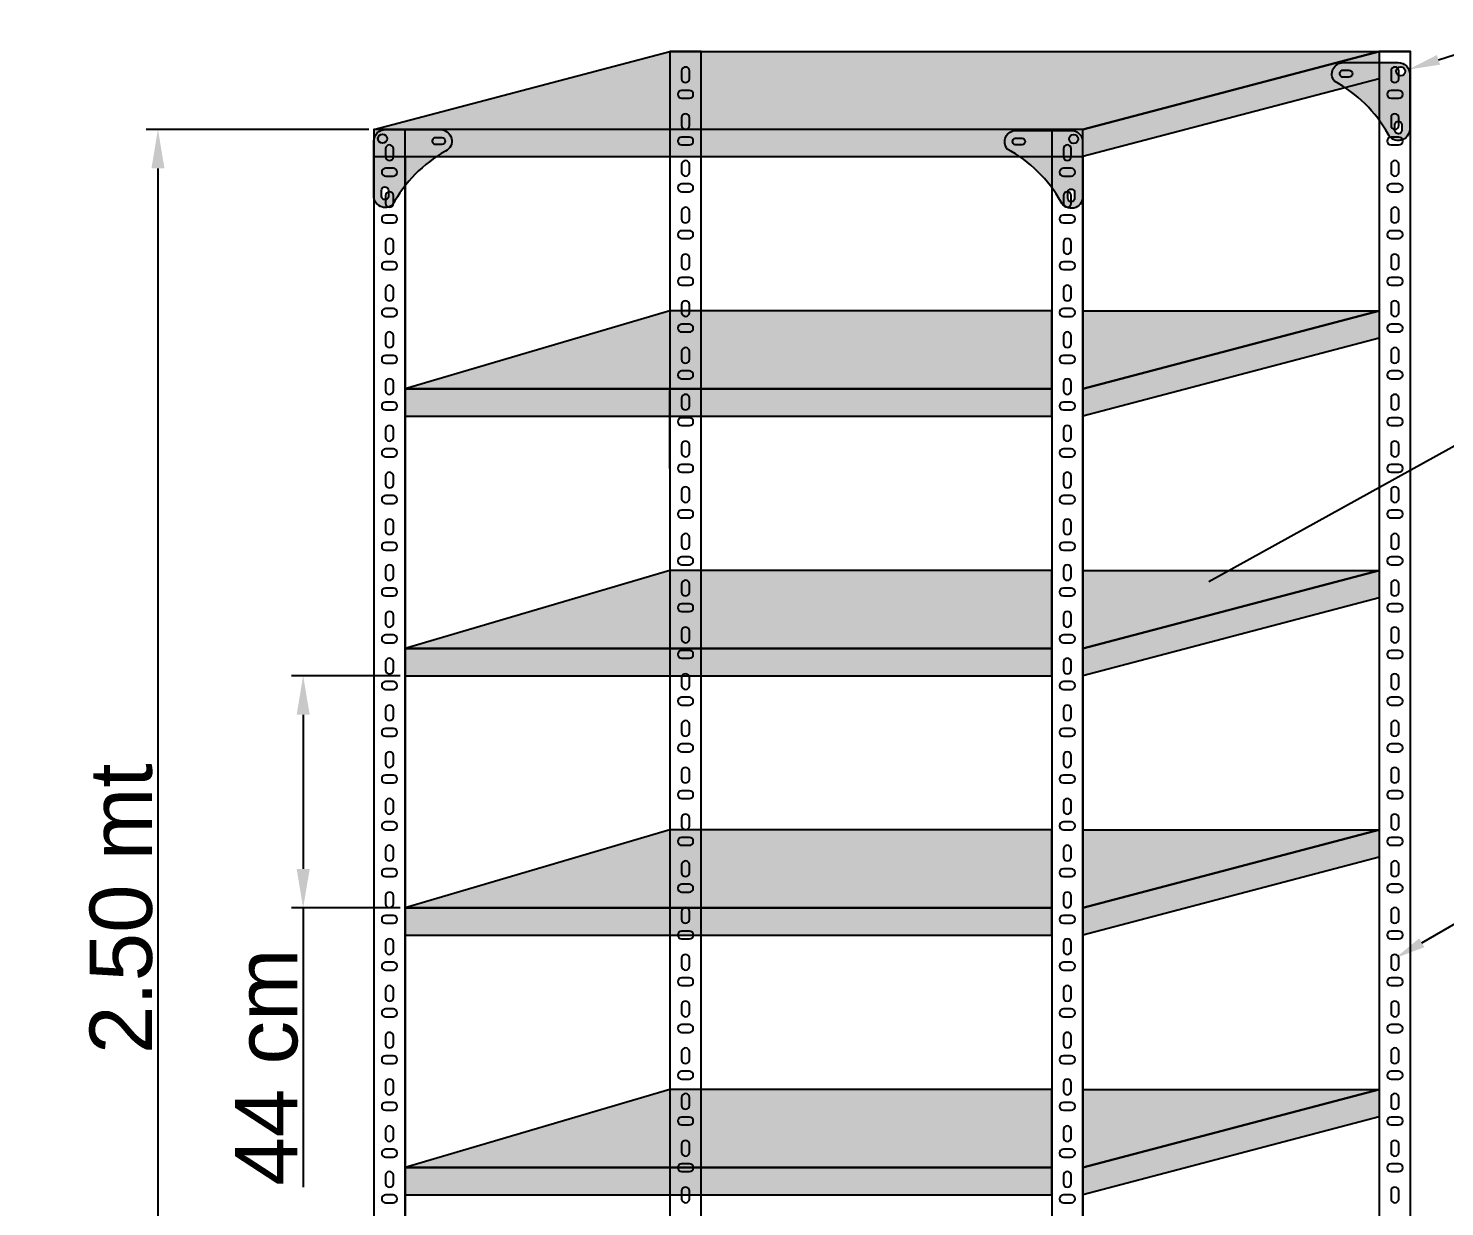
# Model space of a CAD drawing. Header units: millimetres. Extents: x 6614975 to 6624097, y 8742145 to 8746891.
# Drawn here: x 6619198 to 6619379.8, y 8743546.6 to 8743697.8 of the extents above; entities that cross this region are included whole.
import ezdxf
from ezdxf import colors
from ezdxf.entities.mleader import LeaderData, LeaderLine
from ezdxf.math import Vec2, Vec3

# ---------------------------------------------------------------- set-up
doc = ezdxf.new("R2010")
doc.units = ezdxf.units.MM
doc.styles.get("Standard").update_dxf_attribs({"font": 'arial.ttf'})
doc.dimstyles.new('ISO-25', dxfattribs={"dimtxt": 8, "dimasz": 5, "dimexe": 1.5, "dimexo": 0.625, "dimtad": 1, "dimtxsty": 'Standard', "dimcen": 2.5, "dimclrd": 1, "dimclre": 1, "dimclrt": 143, "dimadec": 0, "dimazin": 0, "dimtfac": 1, "dimtmove": 0, "dimatfit": 3, "dimfxl": 1, "dimarcsym": 0})

# ---------------------------------------------------------------- blocks, each defined once
blk = doc.blocks.new('UNION-R')
at = {"true_color": 0x939598}
h = blk.add_hatch(color=252, dxfattribs=at)
h.dxf.hatch_style = 1
h.paths.add_polyline_path([(-8.1, 0.43, 0.631348), (-9.24, -1.96, -0.142591), (-2.34, -8.76, 0.79062), (0.43, -8.11), (0.43, -1.03, 0.414), (-1.04, 0.43)])
h.paths.add_polyline_path([(-1.31, -0.68, -1), (-0.15, -0.68, -1)], flags=16)
h.paths.add_polyline_path([(-7.37, -1.43), (-8.24, -1.43, -0.736995), (-8.24, -0.56), (-7.37, -0.56, -1)], flags=16)
h.paths.add_polyline_path([(-0.6, -7.41), (-0.6, -8.28, -1), (-1.47, -8.28), (-1.47, -7.41, -0.736995)], flags=16)
at = {"true_color": 0xffffff}
h = blk.add_hatch(color=7, dxfattribs=at)
h.dxf.hatch_style = 1
h.paths.add_polyline_path([(-8.1, 0.43, 0.631348), (-9.24, -1.96, -0.142591), (-2.34, -8.76, 0.79062), (0.43, -8.11), (0.43, -1.03, 0.414), (-1.04, 0.43)])
h.paths.add_polyline_path([(-7.37, -1.43), (-8.24, -1.43, -0.736995), (-8.24, -0.56), (-7.37, -0.56, -1)], flags=16)
h.paths.add_polyline_path([(-0.15, -0.68, -1), (-1.31, -0.68, -1)], flags=16)
h.paths.add_polyline_path([(-0.6, -7.41), (-0.6, -8.28, -1), (-1.47, -8.28), (-1.47, -7.41, -0.736995)], flags=16)
for points in [[(0.43, -8.11, -0.79062), (-2.34, -8.76, 0.142591), (-9.24, -1.96, -0.631348), (-8.1, 0.43), (-1.04, 0.43, -0.414214), (0.43, -1.04), (0.43, -8.11)], [(-7.37, -0.56, -1), (-7.37, -1.43), (-8.24, -1.43, -0.736995), (-8.24, -0.56), (-7.37, -0.56)], [(-0.6, -8.28, -1), (-1.47, -8.28), (-1.47, -7.41, -0.736995), (-0.6, -7.41), (-0.6, -8.28)]]:
    blk.add_lwpolyline(points, format="xyb")
blk.add_circle((-0.73, -0.68), 0.581)
blk = doc.blocks.new('*D115')
at = {"color": 1, "lineweight": -2, "transparency": 16777216}
for p, q in [((6619241.74, 8743684.86), (6619213.15, 8743684.86)), ((6619241.74, 8743484.86), (6619213.15, 8743484.86))]:
    blk.add_line(p, q, dxfattribs=at)
at = {"color": 1, "linetype": 'Continuous', "lineweight": -2, "transparency": 16777216}
blk.add_line((6619214.65, 8743679.86), (6619214.65, 8743489.86), dxfattribs=at)
at = {"color": 1, "transparency": 16777216}
for points in [[(6619213.82, 8743679.86), (6619215.49, 8743679.86), (6619214.65, 8743684.86)], [(6619213.82, 8743489.86), (6619215.49, 8743489.86), (6619214.65, 8743484.86)]]:
    blk.add_solid(points, dxfattribs=at)
at = {"layer": 'Defpoints', "color": 0, "transparency": 16777216}
for p in [(6619242.37, 8743684.86), (6619214.65, 8743484.86), (6619242.37, 8743484.86)]:
    blk.add_point(p, dxfattribs=at)
at = {"color": 143, "transparency": 16777216, "insert": (6619209.94, 8743584.86), "char_height": 8, "attachment_point": 5, "rotation": 90}
blk.add_mtext('2.50 mt', dxfattribs=at)
blk = doc.blocks.new('*D116')
at = {"color": 1, "lineweight": -2, "transparency": 16777216}
for p, q in [((6619245.74, 8743614.76), (6619231.79, 8743614.76)), ((6619245.74, 8743584.96), (6619231.79, 8743584.96))]:
    blk.add_line(p, q, dxfattribs=at)
at = {"color": 1, "linetype": 'Continuous', "lineweight": -2, "transparency": 16777216}
for p, q in [((6619233.29, 8743609.76), (6619233.29, 8743589.96)), ((6619233.29, 8743584.96), (6619233.29, 8743549.14))]:
    blk.add_line(p, q, dxfattribs=at)
at = {"color": 1, "transparency": 16777216}
for points in [[(6619232.46, 8743609.76), (6619234.13, 8743609.76), (6619233.29, 8743614.76)], [(6619232.46, 8743589.96), (6619234.13, 8743589.96), (6619233.29, 8743584.96)]]:
    blk.add_solid(points, dxfattribs=at)
at = {"layer": 'Defpoints', "color": 0, "transparency": 16777216}
for p in [(6619246.37, 8743614.76), (6619233.29, 8743584.96), (6619246.37, 8743584.96)]:
    blk.add_point(p, dxfattribs=at)
at = {"color": 143, "transparency": 16777216, "insert": (6619228.6, 8743564.55), "char_height": 8, "attachment_point": 5, "rotation": 90}
blk.add_mtext('44 cm', dxfattribs=at)

msp = doc.modelspace()

# ---------------------------------------------------------------- hatches: boundary and pattern name
h = msp.add_hatch(color=8)
h.dxf.hatch_style = 1
h.paths.add_polyline_path([(6619333.368, 8743684.863), (6619371.419, 8743694.863), (6619284.368, 8743694.863), (6619280.368, 8743694.863), (6619242.368, 8743684.863)])
h = msp.add_hatch(color=8)
h.dxf.hatch_style = 1
h.paths.add_polyline_path([(6619371.419, 8743691.363), (6619371.419, 8743694.863), (6619333.368, 8743684.863), (6619333.368, 8743681.363)])
h = msp.add_hatch(color=8)
h.dxf.hatch_style = 1
h.paths.add_polyline_path([(6619242.368, 8743684.863), (6619242.368, 8743681.363), (6619333.368, 8743681.363), (6619333.368, 8743684.863)])
h = msp.add_hatch(color=8)
h.dxf.hatch_style = 1
h.paths.add_polyline_path([(6619280.368, 8743661.563), (6619246.368, 8743651.563), (6619329.368, 8743651.563), (6619329.368, 8743661.563)])
h = msp.add_hatch(color=8)
h.dxf.hatch_style = 1
h.paths.add_polyline_path([(6619371.419, 8743658.063), (6619371.419, 8743661.563), (6619333.368, 8743651.563), (6619333.368, 8743648.063)])
h = msp.add_hatch(color=8)
h.dxf.hatch_style = 1
h.paths.add_polyline_path([(6619371.419, 8743661.563), (6619333.368, 8743661.563), (6619333.368, 8743651.563)])
h = msp.add_hatch(color=8)
h.dxf.hatch_style = 1
h.paths.add_polyline_path([(6619329.368, 8743648.063), (6619329.368, 8743651.563), (6619246.368, 8743651.563), (6619246.368, 8743648.063)])
h = msp.add_hatch(color=8)
h.dxf.hatch_style = 1
h.paths.add_polyline_path([(6619280.368, 8743628.263), (6619246.368, 8743618.263), (6619329.368, 8743618.263), (6619329.368, 8743628.263)])
h = msp.add_hatch(color=8)
h.dxf.hatch_style = 1
h.paths.add_polyline_path([(6619371.419, 8743624.763), (6619371.419, 8743628.263), (6619333.368, 8743618.263), (6619333.368, 8743614.763)])
h = msp.add_hatch(color=8)
h.dxf.hatch_style = 1
h.paths.add_polyline_path([(6619371.419, 8743628.263), (6619333.368, 8743628.263), (6619333.368, 8743618.263)])
h = msp.add_hatch(color=8)
h.dxf.hatch_style = 1
h.paths.add_polyline_path([(6619329.368, 8743614.763), (6619329.368, 8743618.263), (6619246.368, 8743618.263), (6619246.368, 8743614.763)])
h = msp.add_hatch(color=8)
h.dxf.hatch_style = 1
h.paths.add_polyline_path([(6619280.368, 8743594.963), (6619246.368, 8743584.963), (6619329.368, 8743584.963), (6619329.368, 8743594.963)])
h = msp.add_hatch(color=8)
h.dxf.hatch_style = 1
h.paths.add_polyline_path([(6619371.419, 8743591.463), (6619371.419, 8743594.963), (6619333.368, 8743584.963), (6619333.368, 8743581.463)])
h = msp.add_hatch(color=8)
h.dxf.hatch_style = 1
h.paths.add_polyline_path([(6619371.419, 8743594.963), (6619333.368, 8743594.963), (6619333.368, 8743584.963)])
h = msp.add_hatch(color=8)
h.dxf.hatch_style = 1
h.paths.add_polyline_path([(6619329.368, 8743581.463), (6619329.368, 8743584.963), (6619246.368, 8743584.963), (6619246.368, 8743581.463)])
h = msp.add_hatch(color=8)
h.dxf.hatch_style = 1
h.paths.add_polyline_path([(6619280.368, 8743561.663), (6619246.368, 8743551.663), (6619329.368, 8743551.663), (6619329.368, 8743561.663)])
h = msp.add_hatch(color=8)
h.dxf.hatch_style = 1
h.paths.add_polyline_path([(6619371.419, 8743558.163), (6619371.419, 8743561.663), (6619333.368, 8743551.663), (6619333.368, 8743548.163)])
h = msp.add_hatch(color=8)
h.dxf.hatch_style = 1
h.paths.add_polyline_path([(6619371.419, 8743561.663), (6619333.368, 8743561.663), (6619333.368, 8743551.663)])
h = msp.add_hatch(color=8)
h.dxf.hatch_style = 1
h.paths.add_polyline_path([(6619329.368, 8743548.163), (6619329.368, 8743551.663), (6619246.368, 8743551.663), (6619246.368, 8743548.163)])

# ---------------------------------------------------------------- linework, layer by layer
for p, q in [((6619280.368, 8743694.863), (6619284.368, 8743694.863)), ((6619246.368, 8743681.363), (6619246.368, 8743651.563)), ((6619333.368, 8743681.363), (6619333.368, 8743647.363)), ((6619280.368, 8743641.363), (6619280.368, 8743651.363)), ((6619246.368, 8743648.063), (6619246.368, 8743618.263)), ((6619333.368, 8743647.363), (6619333.368, 8743613.363)), ((6619246.368, 8743614.763), (6619246.368, 8743584.963)), ((6619333.368, 8743613.363), (6619333.368, 8743579.363)), ((6619246.368, 8743581.463), (6619246.368, 8743551.663)), ((6619333.368, 8743579.363), (6619333.368, 8743545.363)), ((6619246.368, 8743548.163), (6619246.368, 8743518.363))]:
    msp.add_line(p, q)
for points in [[(6619371.419, 8743694.863), (6619333.368, 8743684.863), (6619242.368, 8743684.863), (6619280.368, 8743694.863), (6619284.368, 8743694.863), (6619375.419, 8743694.863)], [(6619280.368, 8743661.563), (6619246.368, 8743651.563), (6619329.368, 8743651.563), (6619329.368, 8743661.563), (6619280.368, 8743661.563)], [(6619280.368, 8743628.263), (6619246.368, 8743618.263), (6619329.368, 8743618.263), (6619329.368, 8743628.263), (6619280.368, 8743628.263)], [(6619280.368, 8743594.963), (6619246.368, 8743584.963), (6619329.368, 8743584.963), (6619329.368, 8743594.963), (6619280.368, 8743594.963)], [(6619280.368, 8743561.663), (6619246.368, 8743551.663), (6619329.368, 8743551.663), (6619329.368, 8743561.663), (6619280.368, 8743561.663)]]:
    msp.add_lwpolyline(points)
for points in [[(6619280.368, 8743494.863), (6619284.368, 8743494.863), (6619284.368, 8743694.863), (6619280.368, 8743694.863)], [(6619333.368, 8743684.863), (6619371.419, 8743694.863), (6619371.419, 8743691.363), (6619333.368, 8743681.363)], [(6619371.419, 8743494.863), (6619375.419, 8743494.863), (6619375.419, 8743694.863), (6619371.419, 8743694.863)], [(6619242.368, 8743484.863), (6619246.368, 8743484.863), (6619246.368, 8743684.863), (6619242.368, 8743684.863)], [(6619242.368, 8743681.363), (6619333.368, 8743681.363), (6619333.368, 8743684.863), (6619242.368, 8743684.863)], [(6619329.368, 8743484.863), (6619333.368, 8743484.863), (6619333.368, 8743684.863), (6619329.368, 8743684.863)], [(6619333.368, 8743651.563), (6619371.419, 8743661.563), (6619371.419, 8743658.063), (6619333.368, 8743648.063)], [(6619333.368, 8743661.563), (6619371.419, 8743661.563), (6619333.368, 8743651.563)], [(6619246.368, 8743648.063), (6619329.368, 8743648.063), (6619329.368, 8743651.563), (6619246.368, 8743651.563)], [(6619333.368, 8743618.263), (6619371.419, 8743628.263), (6619371.419, 8743624.763), (6619333.368, 8743614.763)], [(6619333.368, 8743628.263), (6619371.419, 8743628.263), (6619333.368, 8743618.263)], [(6619246.368, 8743614.763), (6619329.368, 8743614.763), (6619329.368, 8743618.263), (6619246.368, 8743618.263)], [(6619333.368, 8743584.963), (6619371.419, 8743594.963), (6619371.419, 8743591.463), (6619333.368, 8743581.463)], [(6619333.368, 8743594.963), (6619371.419, 8743594.963), (6619333.368, 8743584.963)], [(6619246.368, 8743581.463), (6619329.368, 8743581.463), (6619329.368, 8743584.963), (6619246.368, 8743584.963)], [(6619333.368, 8743551.663), (6619371.419, 8743561.663), (6619371.419, 8743558.163), (6619333.368, 8743548.163)], [(6619333.368, 8743561.663), (6619371.419, 8743561.663), (6619333.368, 8743551.663)], [(6619246.368, 8743548.163), (6619329.368, 8743548.163), (6619329.368, 8743551.663), (6619246.368, 8743551.663)]]:
    msp.add_lwpolyline(points, close=True)
for points in [[(6619281.868, 8743691.363, 1), (6619282.868, 8743691.363), (6619282.868, 8743692.363, 1), (6619281.868, 8743692.363)], [(6619372.919, 8743691.363, 1), (6619373.919, 8743691.363), (6619373.919, 8743692.363, 1), (6619372.919, 8743692.363)], [(6619281.868, 8743689.863, 1), (6619281.868, 8743688.863), (6619282.868, 8743688.863, 1), (6619282.868, 8743689.863)], [(6619372.919, 8743689.863, 1), (6619372.919, 8743688.863), (6619373.919, 8743688.863, 1), (6619373.919, 8743689.863)], [(6619281.868, 8743685.363, 1), (6619282.868, 8743685.363), (6619282.868, 8743686.363, 1), (6619281.868, 8743686.363)], [(6619372.919, 8743685.363, 1), (6619373.919, 8743685.363), (6619373.919, 8743686.363, 1), (6619372.919, 8743686.363)], [(6619243.868, 8743681.363, 1), (6619244.868, 8743681.363), (6619244.868, 8743682.363, 1), (6619243.868, 8743682.363)], [(6619281.868, 8743683.863, 1), (6619281.868, 8743682.863), (6619282.868, 8743682.863, 1), (6619282.868, 8743683.863)], [(6619330.868, 8743681.363, 1), (6619331.868, 8743681.363), (6619331.868, 8743682.363, 1), (6619330.868, 8743682.363)], [(6619372.919, 8743683.863, 1), (6619372.919, 8743682.863), (6619373.919, 8743682.863, 1), (6619373.919, 8743683.863)], [(6619281.868, 8743679.363, 1), (6619282.868, 8743679.363), (6619282.868, 8743680.363, 1), (6619281.868, 8743680.363)], [(6619372.919, 8743679.363, 1), (6619373.919, 8743679.363), (6619373.919, 8743680.363, 1), (6619372.919, 8743680.363)], [(6619243.868, 8743679.863, 1), (6619243.868, 8743678.863), (6619244.868, 8743678.863, 1), (6619244.868, 8743679.863)], [(6619330.868, 8743679.863, 1), (6619330.868, 8743678.863), (6619331.868, 8743678.863, 1), (6619331.868, 8743679.863)], [(6619281.868, 8743677.863, 1), (6619281.868, 8743676.863), (6619282.868, 8743676.863, 1), (6619282.868, 8743677.863)], [(6619372.919, 8743677.863, 1), (6619372.919, 8743676.863), (6619373.919, 8743676.863, 1), (6619373.919, 8743677.863)], [(6619243.868, 8743675.363, 1), (6619244.868, 8743675.363), (6619244.868, 8743676.363, 1), (6619243.868, 8743676.363)], [(6619330.868, 8743675.363, 1), (6619331.868, 8743675.363), (6619331.868, 8743676.363, 1), (6619330.868, 8743676.363)], [(6619243.868, 8743673.863, 1), (6619243.868, 8743672.863), (6619244.868, 8743672.863, 1), (6619244.868, 8743673.863)], [(6619281.868, 8743673.363, 1), (6619282.868, 8743673.363), (6619282.868, 8743674.363, 1), (6619281.868, 8743674.363)], [(6619330.868, 8743673.863, 1), (6619330.868, 8743672.863), (6619331.868, 8743672.863, 1), (6619331.868, 8743673.863)], [(6619372.919, 8743673.363, 1), (6619373.919, 8743673.363), (6619373.919, 8743674.363, 1), (6619372.919, 8743674.363)], [(6619281.868, 8743671.863, 1), (6619281.868, 8743670.863), (6619282.868, 8743670.863, 1), (6619282.868, 8743671.863)], [(6619372.919, 8743671.863, 1), (6619372.919, 8743670.863), (6619373.919, 8743670.863, 1), (6619373.919, 8743671.863)], [(6619243.868, 8743669.363, 1), (6619244.868, 8743669.363), (6619244.868, 8743670.363, 1), (6619243.868, 8743670.363)], [(6619330.868, 8743669.363, 1), (6619331.868, 8743669.363), (6619331.868, 8743670.363, 1), (6619330.868, 8743670.363)], [(6619281.868, 8743667.363, 1), (6619282.868, 8743667.363), (6619282.868, 8743668.363, 1), (6619281.868, 8743668.363)], [(6619372.919, 8743667.363, 1), (6619373.919, 8743667.363), (6619373.919, 8743668.363, 1), (6619372.919, 8743668.363)], [(6619243.868, 8743667.863, 1), (6619243.868, 8743666.863), (6619244.868, 8743666.863, 1), (6619244.868, 8743667.863)], [(6619330.868, 8743667.863, 1), (6619330.868, 8743666.863), (6619331.868, 8743666.863, 1), (6619331.868, 8743667.863)], [(6619243.868, 8743663.363, 1), (6619244.868, 8743663.363), (6619244.868, 8743664.363, 1), (6619243.868, 8743664.363)], [(6619281.868, 8743665.863, 1), (6619281.868, 8743664.863), (6619282.868, 8743664.863, 1), (6619282.868, 8743665.863)], [(6619330.868, 8743663.363, 1), (6619331.868, 8743663.363), (6619331.868, 8743664.363, 1), (6619330.868, 8743664.363)], [(6619372.919, 8743665.863, 1), (6619372.919, 8743664.863), (6619373.919, 8743664.863, 1), (6619373.919, 8743665.863)], [(6619281.868, 8743661.363, 1), (6619282.868, 8743661.363), (6619282.868, 8743662.363, 1), (6619281.868, 8743662.363)], [(6619372.919, 8743661.363, 1), (6619373.919, 8743661.363), (6619373.919, 8743662.363, 1), (6619372.919, 8743662.363)], [(6619243.868, 8743661.863, 1), (6619243.868, 8743660.863), (6619244.868, 8743660.863, 1), (6619244.868, 8743661.863)], [(6619330.868, 8743661.863, 1), (6619330.868, 8743660.863), (6619331.868, 8743660.863, 1), (6619331.868, 8743661.863)], [(6619281.868, 8743659.863, 1), (6619281.868, 8743658.863), (6619282.868, 8743658.863, 1), (6619282.868, 8743659.863)], [(6619372.919, 8743659.863, 1), (6619372.919, 8743658.863), (6619373.919, 8743658.863, 1), (6619373.919, 8743659.863)], [(6619243.868, 8743657.363, 1), (6619244.868, 8743657.363), (6619244.868, 8743658.363, 1), (6619243.868, 8743658.363)], [(6619330.868, 8743657.363, 1), (6619331.868, 8743657.363), (6619331.868, 8743658.363, 1), (6619330.868, 8743658.363)], [(6619243.868, 8743655.863, 1), (6619243.868, 8743654.863), (6619244.868, 8743654.863, 1), (6619244.868, 8743655.863)], [(6619281.868, 8743655.363, 1), (6619282.868, 8743655.363), (6619282.868, 8743656.363, 1), (6619281.868, 8743656.363)], [(6619330.868, 8743655.863, 1), (6619330.868, 8743654.863), (6619331.868, 8743654.863, 1), (6619331.868, 8743655.863)], [(6619372.919, 8743655.363, 1), (6619373.919, 8743655.363), (6619373.919, 8743656.363, 1), (6619372.919, 8743656.363)], [(6619281.868, 8743653.863, 1), (6619281.868, 8743652.863), (6619282.868, 8743652.863, 1), (6619282.868, 8743653.863)], [(6619372.919, 8743653.863, 1), (6619372.919, 8743652.863), (6619373.919, 8743652.863, 1), (6619373.919, 8743653.863)], [(6619243.868, 8743651.363, 1), (6619244.868, 8743651.363), (6619244.868, 8743652.363, 1), (6619243.868, 8743652.363)], [(6619330.868, 8743651.363, 1), (6619331.868, 8743651.363), (6619331.868, 8743652.363, 1), (6619330.868, 8743652.363)], [(6619243.868, 8743649.863, 1), (6619243.868, 8743648.863), (6619244.868, 8743648.863, 1), (6619244.868, 8743649.863)], [(6619281.868, 8743649.363, 1), (6619282.868, 8743649.363), (6619282.868, 8743650.363, 1), (6619281.868, 8743650.363)], [(6619330.868, 8743649.863, 1), (6619330.868, 8743648.863), (6619331.868, 8743648.863, 1), (6619331.868, 8743649.863)], [(6619372.919, 8743649.363, 1), (6619373.919, 8743649.363), (6619373.919, 8743650.363, 1), (6619372.919, 8743650.363)], [(6619243.868, 8743645.363, 1), (6619244.868, 8743645.363), (6619244.868, 8743646.363, 1), (6619243.868, 8743646.363)], [(6619281.868, 8743647.863, 1), (6619281.868, 8743646.863), (6619282.868, 8743646.863, 1), (6619282.868, 8743647.863)], [(6619330.868, 8743645.363, 1), (6619331.868, 8743645.363), (6619331.868, 8743646.363, 1), (6619330.868, 8743646.363)], [(6619372.919, 8743647.863, 1), (6619372.919, 8743646.863), (6619373.919, 8743646.863, 1), (6619373.919, 8743647.863)], [(6619281.868, 8743643.363, 1), (6619282.868, 8743643.363), (6619282.868, 8743644.363, 1), (6619281.868, 8743644.363)], [(6619372.919, 8743643.363, 1), (6619373.919, 8743643.363), (6619373.919, 8743644.363, 1), (6619372.919, 8743644.363)], [(6619243.868, 8743643.863, 1), (6619243.868, 8743642.863), (6619244.868, 8743642.863, 1), (6619244.868, 8743643.863)], [(6619330.868, 8743643.863, 1), (6619330.868, 8743642.863), (6619331.868, 8743642.863, 1), (6619331.868, 8743643.863)], [(6619243.868, 8743639.363, 1), (6619244.868, 8743639.363), (6619244.868, 8743640.363, 1), (6619243.868, 8743640.363)], [(6619281.868, 8743641.863, 1), (6619281.868, 8743640.863), (6619282.868, 8743640.863, 1), (6619282.868, 8743641.863)], [(6619330.868, 8743639.363, 1), (6619331.868, 8743639.363), (6619331.868, 8743640.363, 1), (6619330.868, 8743640.363)], [(6619372.919, 8743641.863, 1), (6619372.919, 8743640.863), (6619373.919, 8743640.863, 1), (6619373.919, 8743641.863)], [(6619281.868, 8743637.498, 1), (6619282.868, 8743637.498), (6619282.868, 8743638.498, 1), (6619281.868, 8743638.498)], [(6619372.919, 8743637.498, 1), (6619373.919, 8743637.498), (6619373.919, 8743638.498, 1), (6619372.919, 8743638.498)], [(6619243.868, 8743637.863, 1), (6619243.868, 8743636.863), (6619244.868, 8743636.863, 1), (6619244.868, 8743637.863)], [(6619330.868, 8743637.863, 1), (6619330.868, 8743636.863), (6619331.868, 8743636.863, 1), (6619331.868, 8743637.863)], [(6619281.868, 8743635.998, 1), (6619281.868, 8743634.998), (6619282.868, 8743634.998, 1), (6619282.868, 8743635.998)], [(6619372.919, 8743635.998, 1), (6619372.919, 8743634.998), (6619373.919, 8743634.998, 1), (6619373.919, 8743635.998)], [(6619243.868, 8743633.363, 1), (6619244.868, 8743633.363), (6619244.868, 8743634.363, 1), (6619243.868, 8743634.363)], [(6619330.868, 8743633.363, 1), (6619331.868, 8743633.363), (6619331.868, 8743634.363, 1), (6619330.868, 8743634.363)], [(6619243.868, 8743631.863, 1), (6619243.868, 8743630.863), (6619244.868, 8743630.863, 1), (6619244.868, 8743631.863)], [(6619281.868, 8743631.498, 1), (6619282.868, 8743631.498), (6619282.868, 8743632.498, 1), (6619281.868, 8743632.498)], [(6619330.868, 8743631.863, 1), (6619330.868, 8743630.863), (6619331.868, 8743630.863, 1), (6619331.868, 8743631.863)], [(6619372.919, 8743631.498, 1), (6619373.919, 8743631.498), (6619373.919, 8743632.498, 1), (6619372.919, 8743632.498)], [(6619281.868, 8743629.998, 1), (6619281.868, 8743628.998), (6619282.868, 8743628.998, 1), (6619282.868, 8743629.998)], [(6619372.919, 8743629.998, 1), (6619372.919, 8743628.998), (6619373.919, 8743628.998, 1), (6619373.919, 8743629.998)], [(6619243.868, 8743627.498, 1), (6619244.868, 8743627.498), (6619244.868, 8743628.498, 1), (6619243.868, 8743628.498)], [(6619330.868, 8743627.498, 1), (6619331.868, 8743627.498), (6619331.868, 8743628.498, 1), (6619330.868, 8743628.498)], [(6619281.868, 8743625.498, 1), (6619282.868, 8743625.498), (6619282.868, 8743626.498, 1), (6619281.868, 8743626.498)], [(6619372.919, 8743625.498, 1), (6619373.919, 8743625.498), (6619373.919, 8743626.498, 1), (6619372.919, 8743626.498)], [(6619243.868, 8743625.998, 1), (6619243.868, 8743624.998), (6619244.868, 8743624.998, 1), (6619244.868, 8743625.998)], [(6619330.868, 8743625.998, 1), (6619330.868, 8743624.998), (6619331.868, 8743624.998, 1), (6619331.868, 8743625.998)], [(6619243.868, 8743621.498, 1), (6619244.868, 8743621.498), (6619244.868, 8743622.498, 1), (6619243.868, 8743622.498)], [(6619281.868, 8743623.998, 1), (6619281.868, 8743622.998), (6619282.868, 8743622.998, 1), (6619282.868, 8743623.998)], [(6619330.868, 8743621.498, 1), (6619331.868, 8743621.498), (6619331.868, 8743622.498, 1), (6619330.868, 8743622.498)], [(6619372.919, 8743623.998, 1), (6619372.919, 8743622.998), (6619373.919, 8743622.998, 1), (6619373.919, 8743623.998)], [(6619281.868, 8743619.498, 1), (6619282.868, 8743619.498), (6619282.868, 8743620.498, 1), (6619281.868, 8743620.498)], [(6619372.919, 8743619.498, 1), (6619373.919, 8743619.498), (6619373.919, 8743620.498, 1), (6619372.919, 8743620.498)], [(6619243.868, 8743619.998, 1), (6619243.868, 8743618.998), (6619244.868, 8743618.998, 1), (6619244.868, 8743619.998)], [(6619330.868, 8743619.998, 1), (6619330.868, 8743618.998), (6619331.868, 8743618.998, 1), (6619331.868, 8743619.998)], [(6619281.868, 8743617.998, 1), (6619281.868, 8743616.998), (6619282.868, 8743616.998, 1), (6619282.868, 8743617.998)], [(6619372.919, 8743617.998, 1), (6619372.919, 8743616.998), (6619373.919, 8743616.998, 1), (6619373.919, 8743617.998)], [(6619243.868, 8743615.498, 1), (6619244.868, 8743615.498), (6619244.868, 8743616.498, 1), (6619243.868, 8743616.498)], [(6619330.868, 8743615.498, 1), (6619331.868, 8743615.498), (6619331.868, 8743616.498, 1), (6619330.868, 8743616.498)], [(6619243.868, 8743613.998, 1), (6619243.868, 8743612.998), (6619244.868, 8743612.998, 1), (6619244.868, 8743613.998)], [(6619281.868, 8743613.498, 1), (6619282.868, 8743613.498), (6619282.868, 8743614.498, 1), (6619281.868, 8743614.498)], [(6619330.868, 8743613.998, 1), (6619330.868, 8743612.998), (6619331.868, 8743612.998, 1), (6619331.868, 8743613.998)], [(6619372.919, 8743613.498, 1), (6619373.919, 8743613.498), (6619373.919, 8743614.498, 1), (6619372.919, 8743614.498)], [(6619281.868, 8743611.998, 1), (6619281.868, 8743610.998), (6619282.868, 8743610.998, 1), (6619282.868, 8743611.998)], [(6619372.919, 8743611.998, 1), (6619372.919, 8743610.998), (6619373.919, 8743610.998, 1), (6619373.919, 8743611.998)], [(6619243.868, 8743609.498, 1), (6619244.868, 8743609.498), (6619244.868, 8743610.498, 1), (6619243.868, 8743610.498)], [(6619330.868, 8743609.498, 1), (6619331.868, 8743609.498), (6619331.868, 8743610.498, 1), (6619330.868, 8743610.498)], [(6619281.868, 8743607.498, 1), (6619282.868, 8743607.498), (6619282.868, 8743608.498, 1), (6619281.868, 8743608.498)], [(6619372.919, 8743607.498, 1), (6619373.919, 8743607.498), (6619373.919, 8743608.498, 1), (6619372.919, 8743608.498)], [(6619243.868, 8743607.998, 1), (6619243.868, 8743606.998), (6619244.868, 8743606.998, 1), (6619244.868, 8743607.998)], [(6619330.868, 8743607.998, 1), (6619330.868, 8743606.998), (6619331.868, 8743606.998, 1), (6619331.868, 8743607.998)], [(6619243.868, 8743603.498, 1), (6619244.868, 8743603.498), (6619244.868, 8743604.498, 1), (6619243.868, 8743604.498)], [(6619281.868, 8743605.998, 1), (6619281.868, 8743604.998), (6619282.868, 8743604.998, 1), (6619282.868, 8743605.998)], [(6619330.868, 8743603.498, 1), (6619331.868, 8743603.498), (6619331.868, 8743604.498, 1), (6619330.868, 8743604.498)], [(6619372.919, 8743605.998, 1), (6619372.919, 8743604.998), (6619373.919, 8743604.998, 1), (6619373.919, 8743605.998)], [(6619281.868, 8743601.498, 1), (6619282.868, 8743601.498), (6619282.868, 8743602.498, 1), (6619281.868, 8743602.498)], [(6619372.919, 8743601.498, 1), (6619373.919, 8743601.498), (6619373.919, 8743602.498, 1), (6619372.919, 8743602.498)], [(6619243.868, 8743601.998, 1), (6619243.868, 8743600.998), (6619244.868, 8743600.998, 1), (6619244.868, 8743601.998)], [(6619330.868, 8743601.998, 1), (6619330.868, 8743600.998), (6619331.868, 8743600.998, 1), (6619331.868, 8743601.998)], [(6619243.868, 8743597.498, 1), (6619244.868, 8743597.498), (6619244.868, 8743598.498, 1), (6619243.868, 8743598.498)], [(6619281.868, 8743599.998, 1), (6619281.868, 8743598.998), (6619282.868, 8743598.998, 1), (6619282.868, 8743599.998)], [(6619330.868, 8743597.498, 1), (6619331.868, 8743597.498), (6619331.868, 8743598.498, 1), (6619330.868, 8743598.498)], [(6619372.919, 8743599.998, 1), (6619372.919, 8743598.998), (6619373.919, 8743598.998, 1), (6619373.919, 8743599.998)], [(6619243.868, 8743595.998, 1), (6619243.868, 8743594.998), (6619244.868, 8743594.998, 1), (6619244.868, 8743595.998)], [(6619281.868, 8743595.498, 1), (6619282.868, 8743595.498), (6619282.868, 8743596.498, 1), (6619281.868, 8743596.498)], [(6619330.868, 8743595.998, 1), (6619330.868, 8743594.998), (6619331.868, 8743594.998, 1), (6619331.868, 8743595.998)], [(6619372.919, 8743595.498, 1), (6619373.919, 8743595.498), (6619373.919, 8743596.498, 1), (6619372.919, 8743596.498)], [(6619281.868, 8743593.998, 1), (6619281.868, 8743592.998), (6619282.868, 8743592.998, 1), (6619282.868, 8743593.998)], [(6619372.919, 8743593.998, 1), (6619372.919, 8743592.998), (6619373.919, 8743592.998, 1), (6619373.919, 8743593.998)], [(6619243.868, 8743591.498, 1), (6619244.868, 8743591.498), (6619244.868, 8743592.498, 1), (6619243.868, 8743592.498)], [(6619330.868, 8743591.498, 1), (6619331.868, 8743591.498), (6619331.868, 8743592.498, 1), (6619330.868, 8743592.498)], [(6619243.868, 8743589.998, 1), (6619243.868, 8743588.998), (6619244.868, 8743588.998, 1), (6619244.868, 8743589.998)], [(6619281.868, 8743589.498, 1), (6619282.868, 8743589.498), (6619282.868, 8743590.498, 1), (6619281.868, 8743590.498)], [(6619330.868, 8743589.998, 1), (6619330.868, 8743588.998), (6619331.868, 8743588.998, 1), (6619331.868, 8743589.998)], [(6619372.919, 8743589.498, 1), (6619373.919, 8743589.498), (6619373.919, 8743590.498, 1), (6619372.919, 8743590.498)], [(6619243.868, 8743585.498, 1), (6619244.868, 8743585.498), (6619244.868, 8743586.498, 1), (6619243.868, 8743586.498)], [(6619281.868, 8743587.998, 1), (6619281.868, 8743586.998), (6619282.868, 8743586.998, 1), (6619282.868, 8743587.998)], [(6619330.868, 8743585.498, 1), (6619331.868, 8743585.498), (6619331.868, 8743586.498, 1), (6619330.868, 8743586.498)], [(6619372.919, 8743587.998, 1), (6619372.919, 8743586.998), (6619373.919, 8743586.998, 1), (6619373.919, 8743587.998)], [(6619281.868, 8743583.498, 1), (6619282.868, 8743583.498), (6619282.868, 8743584.498, 1), (6619281.868, 8743584.498)], [(6619372.919, 8743583.498, 1), (6619373.919, 8743583.498), (6619373.919, 8743584.498, 1), (6619372.919, 8743584.498)], [(6619243.868, 8743583.998, 1), (6619243.868, 8743582.998), (6619244.868, 8743582.998, 1), (6619244.868, 8743583.998)], [(6619330.868, 8743583.998, 1), (6619330.868, 8743582.998), (6619331.868, 8743582.998, 1), (6619331.868, 8743583.998)], [(6619243.868, 8743579.498, 1), (6619244.868, 8743579.498), (6619244.868, 8743580.498, 1), (6619243.868, 8743580.498)], [(6619281.868, 8743581.998, 1), (6619281.868, 8743580.998), (6619282.868, 8743580.998, 1), (6619282.868, 8743581.998)], [(6619330.868, 8743579.498, 1), (6619331.868, 8743579.498), (6619331.868, 8743580.498, 1), (6619330.868, 8743580.498)], [(6619372.919, 8743581.998, 1), (6619372.919, 8743580.998), (6619373.919, 8743580.998, 1), (6619373.919, 8743581.998)], [(6619281.868, 8743577.498, 1), (6619282.868, 8743577.498), (6619282.868, 8743578.498, 1), (6619281.868, 8743578.498)], [(6619372.919, 8743577.498, 1), (6619373.919, 8743577.498), (6619373.919, 8743578.498, 1), (6619372.919, 8743578.498)], [(6619243.868, 8743577.998, 1), (6619243.868, 8743576.998), (6619244.868, 8743576.998, 1), (6619244.868, 8743577.998)], [(6619330.868, 8743577.998, 1), (6619330.868, 8743576.998), (6619331.868, 8743576.998, 1), (6619331.868, 8743577.998)], [(6619281.868, 8743575.998, 1), (6619281.868, 8743574.998), (6619282.868, 8743574.998, 1), (6619282.868, 8743575.998)], [(6619372.919, 8743575.998, 1), (6619372.919, 8743574.998), (6619373.919, 8743574.998, 1), (6619373.919, 8743575.998)], [(6619243.868, 8743573.498, 1), (6619244.868, 8743573.498), (6619244.868, 8743574.498, 1), (6619243.868, 8743574.498)], [(6619330.868, 8743573.498, 1), (6619331.868, 8743573.498), (6619331.868, 8743574.498, 1), (6619330.868, 8743574.498)], [(6619243.868, 8743571.998, 1), (6619243.868, 8743570.998), (6619244.868, 8743570.998, 1), (6619244.868, 8743571.998)], [(6619281.868, 8743571.498, 1), (6619282.868, 8743571.498), (6619282.868, 8743572.498, 1), (6619281.868, 8743572.498)], [(6619330.868, 8743571.998, 1), (6619330.868, 8743570.998), (6619331.868, 8743570.998, 1), (6619331.868, 8743571.998)], [(6619372.919, 8743571.498, 1), (6619373.919, 8743571.498), (6619373.919, 8743572.498, 1), (6619372.919, 8743572.498)], [(6619281.868, 8743569.998, 1), (6619281.868, 8743568.998), (6619282.868, 8743568.998, 1), (6619282.868, 8743569.998)], [(6619372.919, 8743569.998, 1), (6619372.919, 8743568.998), (6619373.919, 8743568.998, 1), (6619373.919, 8743569.998)], [(6619243.868, 8743567.498, 1), (6619244.868, 8743567.498), (6619244.868, 8743568.498, 1), (6619243.868, 8743568.498)], [(6619330.868, 8743567.498, 1), (6619331.868, 8743567.498), (6619331.868, 8743568.498, 1), (6619330.868, 8743568.498)], [(6619281.868, 8743565.498, 1), (6619282.868, 8743565.498), (6619282.868, 8743566.498, 1), (6619281.868, 8743566.498)], [(6619372.919, 8743565.498, 1), (6619373.919, 8743565.498), (6619373.919, 8743566.498, 1), (6619372.919, 8743566.498)], [(6619243.868, 8743565.998, 1), (6619243.868, 8743564.998), (6619244.868, 8743564.998, 1), (6619244.868, 8743565.998)], [(6619330.868, 8743565.998, 1), (6619330.868, 8743564.998), (6619331.868, 8743564.998, 1), (6619331.868, 8743565.998)], [(6619243.868, 8743561.498, 1), (6619244.868, 8743561.498), (6619244.868, 8743562.498, 1), (6619243.868, 8743562.498)], [(6619281.868, 8743563.998, 1), (6619281.868, 8743562.998), (6619282.868, 8743562.998, 1), (6619282.868, 8743563.998)], [(6619330.868, 8743561.498, 1), (6619331.868, 8743561.498), (6619331.868, 8743562.498, 1), (6619330.868, 8743562.498)], [(6619372.919, 8743563.998, 1), (6619372.919, 8743562.998), (6619373.919, 8743562.998, 1), (6619373.919, 8743563.998)], [(6619281.868, 8743559.633, 1), (6619282.868, 8743559.633), (6619282.868, 8743560.633, 1), (6619281.868, 8743560.633)], [(6619372.919, 8743559.633, 1), (6619373.919, 8743559.633), (6619373.919, 8743560.633, 1), (6619372.919, 8743560.633)], [(6619243.868, 8743559.998, 1), (6619243.868, 8743558.998), (6619244.868, 8743558.998, 1), (6619244.868, 8743559.998)], [(6619330.868, 8743559.998, 1), (6619330.868, 8743558.998), (6619331.868, 8743558.998, 1), (6619331.868, 8743559.998)], [(6619281.868, 8743558.133, 1), (6619281.868, 8743557.133), (6619282.868, 8743557.133, 1), (6619282.868, 8743558.133)], [(6619372.919, 8743558.133, 1), (6619372.919, 8743557.133), (6619373.919, 8743557.133, 1), (6619373.919, 8743558.133)], [(6619243.868, 8743555.498, 1), (6619244.868, 8743555.498), (6619244.868, 8743556.498, 1), (6619243.868, 8743556.498)], [(6619330.868, 8743555.498, 1), (6619331.868, 8743555.498), (6619331.868, 8743556.498, 1), (6619330.868, 8743556.498)], [(6619243.868, 8743553.998, 1), (6619243.868, 8743552.998), (6619244.868, 8743552.998, 1), (6619244.868, 8743553.998)], [(6619281.868, 8743553.633, 1), (6619282.868, 8743553.633), (6619282.868, 8743554.633, 1), (6619281.868, 8743554.633)], [(6619330.868, 8743553.998, 1), (6619330.868, 8743552.998), (6619331.868, 8743552.998, 1), (6619331.868, 8743553.998)], [(6619372.919, 8743553.633, 1), (6619373.919, 8743553.633), (6619373.919, 8743554.633, 1), (6619372.919, 8743554.633)], [(6619281.868, 8743552.133, 1), (6619281.868, 8743551.133), (6619282.868, 8743551.133, 1), (6619282.868, 8743552.133)], [(6619372.919, 8743552.133, 1), (6619372.919, 8743551.133), (6619373.919, 8743551.133, 1), (6619373.919, 8743552.133)], [(6619243.868, 8743549.633, 1), (6619244.868, 8743549.633), (6619244.868, 8743550.633, 1), (6619243.868, 8743550.633)], [(6619330.868, 8743549.633, 1), (6619331.868, 8743549.633), (6619331.868, 8743550.633, 1), (6619330.868, 8743550.633)], [(6619243.868, 8743548.133, 1), (6619243.868, 8743547.133), (6619244.868, 8743547.133, 1), (6619244.868, 8743548.133)], [(6619281.868, 8743547.633, 1), (6619282.868, 8743547.633), (6619282.868, 8743548.633, 1), (6619281.868, 8743548.633)], [(6619330.868, 8743548.133, 1), (6619330.868, 8743547.133), (6619331.868, 8743547.133, 1), (6619331.868, 8743548.133)], [(6619372.919, 8743547.633, 1), (6619373.919, 8743547.633), (6619373.919, 8743548.633, 1), (6619372.919, 8743548.633)]]:
    msp.add_lwpolyline(points, format="xyb", close=True)

# ---------------------------------------------------------------- block references
at = {"color": 18, "lineweight": 211, "true_color": 0x000000}
for p in [(6619374.897, 8743692.998), (6619332.908, 8743684.299)]:
    msp.add_blockref('UNION-R', p, dxfattribs=at)
at = {"color": 18, "lineweight": 211, "true_color": 0x000000, "rotation": 90}
msp.add_blockref('UNION-R', (6619242.796, 8743684.402), dxfattribs=at)

# ---------------------------------------------------------------- dimensions: what is measured, and where the dimension line sits
dim = msp.add_linear_dim(base=(6619214.653, 8743484.863), p1=(6619242.368, 8743684.863), p2=(6619242.368, 8743484.863), angle=90, text='2.50 mt', dimstyle='ISO-25')
dim.commit()
dim.dimension.update_dxf_attribs({"geometry": '*D115', "text_midpoint": (6619214.653, 8743584.863), "dimtype": 160})
dim = msp.add_linear_dim(base=(6619233.294, 8743584.963), p1=(6619246.368, 8743614.763), p2=(6619246.368, 8743584.963), angle=90, text='44 cm', dimstyle='ISO-25')
dim.commit()
dim.dimension.update_dxf_attribs({"geometry": '*D116', "text_midpoint": (6619228.603, 8743564.553)})

# ---------------------------------------------------------------- leaders
at = {"color": 152, "true_color": 0x2776bb}
ml = msp.add_multileader_mtext('Standard', dxfattribs=at)
ml.set_content('ESCUADRA-P: 1mm CINCADO 8X8 cm', color=(39, 118, 187))
ml.set_leader_properties()
ml.build(insert=Vec2(0, 0))
ctx = ml.context
ctx.base_point, ctx.plane_origin = Vec3(6619393.057, 8743695.731), Vec3(6619375.201, 8743692.554)
notes = []
notes.append((ctx, [(0, (1, 1, 0), (6619385.057, 8743695.731), (1, 0), 8, [(0, [(6619375.201, 8743692.554)], 0, [])])]))
ctx.mtext.insert, ctx.mtext.flow_direction = Vec3(6619395.057, 8743697.765), 5
ml = msp.add_multileader_mtext('Standard', dxfattribs=at)
ml.set_content('BANDEJA-P: 1.5mm PLOMO 42X91  cm', color=(39, 118, 187))
ml.set_leader_properties()
ml.build(insert=Vec2(0, 0))
ctx = ml.context
ctx.base_point, ctx.plane_origin = Vec3(6619393.057, 8743646.506), Vec3(6619346.051, 8743624.93)
notes.append((ctx, [(0, (1, 1, 0), (6619385.057, 8743646.506), (1, 0), 8, [(0, [(6619346.051, 8743624.93)], 0, [])])]))
ctx.mtext.insert, ctx.mtext.flow_direction = Vec3(6619395.057, 8743648.54), 5
ml = msp.add_multileader_mtext('Standard', dxfattribs=at)
ml.set_content('PARANTE-E: 2mm CINCADO 2.5 mts', color=(39, 118, 187))
ml.set_leader_properties()
ml.build(insert=Vec2(0, 0))
ctx = ml.context
ctx.base_point, ctx.plane_origin = Vec3(6619393.057, 8743585.228), Vec3(6619373.419, 8743578.498)
notes.append((ctx, [(0, (1, 1, 0), (6619385.057, 8743585.228), (1, 0), 8, [(0, [(6619373.419, 8743578.498)], 0, [])])]))
ctx.mtext.insert, ctx.mtext.flow_direction = Vec3(6619395.057, 8743587.262), 5
for ctx, leaders in notes:
    for number, flags, end, landing, length, lines in leaders:
        leader = LeaderData()
        leader.index, (leader.has_last_leader_line, leader.has_dogleg_vector, leader.attachment_direction) = number, flags
        leader.last_leader_point, leader.dogleg_vector, leader.dogleg_length = Vec3(end), Vec3(landing), length
        for number, points, colour, breaks in lines:
            line = LeaderLine()
            line.index, line.vertices, line.color, line.breaks = number, Vec3.list(points), colors.encode_raw_color(colour), breaks
            leader.lines.append(line)
        ctx.leaders.append(leader)

doc.saveas('drawing.dxf')
